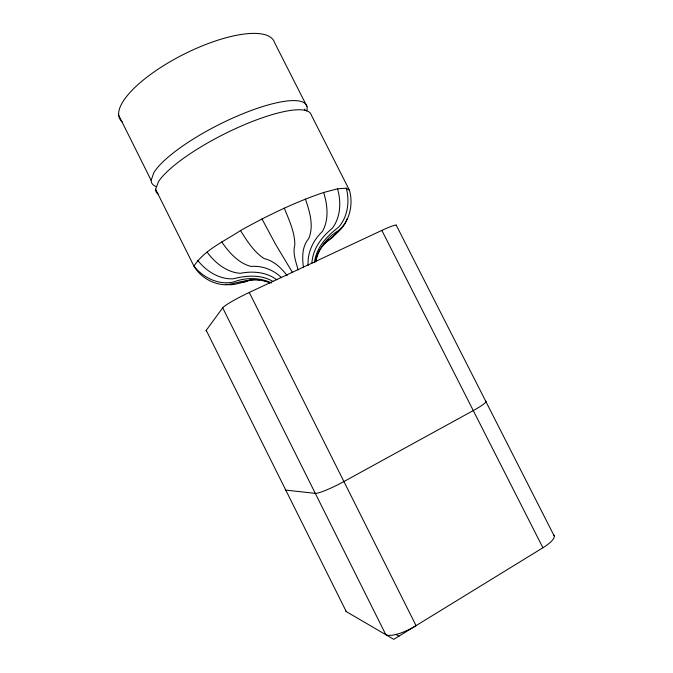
<?xml version="1.0" encoding="UTF-8"?>
<svg xmlns="http://www.w3.org/2000/svg" width="673" height="673" viewBox="0 0 673 673"><rect width="100%" height="100%" fill="white"/><g stroke="black" fill="none" stroke-linecap="round" stroke-linejoin="round"><path stroke-width="1.01" d="M308.099 265.549C307.309 252.459 313.155 240.261 322.451 231.419C329.139 219.575 327.549 204.979 323.663 192.486L337.56 188.819L346.284 188.188L349.539 190.442C353.325 204.508 349.926 221.156 338.334 230.662C326.935 237.502 318.27 248.833 315.713 261.999M304.718 110.246L304.861 109.026M311.893 263.362C312.625 248.917 321.601 237.106 332.311 228.273C340.731 217.118 341.27 201.85 337.56 188.819M314.409 262.731C316.209 247.504 326.91 235.954 338.62 227.18C347.874 216.689 349.825 201.395 346.284 188.188M315.915 260.384C318.396 240.354 341.581 236.316 347.175 218.624M156.22 186.589A86.581 22.074 -26.7 0 1 151.147 180.322L153.89 172.532A86.581 22.074 -26.7 0 1 243.634 113.426A86.581 22.074 -26.7 0 1 306.686 110.986M269.848 283.039C255.664 276.115 240.867 282.307 226.683 284.797C213.568 284.856 200.495 277.419 193.925 266.096L155.606 189.264L158.458 181.685A86.615 21.149 -26.7 0 1 241.321 126.036A86.615 21.149 -26.7 0 1 311.347 115.117L349.539 190.442M337.779 231.605L332.555 237.376L323.292 244.324M323.663 192.486C294.707 202.262 267.147 215.713 240.488 230.561C224.42 241.262 204.87 249.515 193.925 266.096C203.12 277.73 218.607 285.335 233.514 282.012C245.695 277.318 259.643 277.31 271.505 282.98M206.291 330.855A22.016 1.868 -26.3 0 1 206.224 330.342L222.696 307.83A25.473 2.515 -26.4 0 1 249.271 292.452L381.835 230.418A24.438 2.297 -27.2 0 1 396.447 225.657M326.927 240.959L327.987 239.596M553.492 534.614A24.775 6.949 -25 0 1 542.909 547.763L393.739 639.35L346.259 611.58L345.451 610.344M250.701 279.833L244.989 281.962L240.16 282.66M259.702 280.035C247.958 277.545 237.67 286.791 226.027 284.3M261.646 280.347L263.597 280.658M264.573 280.91L266.525 281.407M273.087 281.491C260.813 274.231 246.293 275.467 233.102 278.832C219.078 279.379 206.098 271.126 197.719 260.35M395.875 634.446L399.072 636.246M276.83 279.808C266.256 271.9 252.77 270.874 240.261 273.314C226.523 272.329 215.04 262.781 207.107 252.131M281.482 277.621C273.297 269.654 262.201 265.532 250.894 266.424C238.158 263.017 228.971 252.35 221.695 241.944M287.135 275.518C281.171 267.997 273.928 260.737 264.27 258.659C253.814 251.87 247.008 240.9 240.488 230.561M292.57 272.666L275.585 244.299L261.974 218.952M396.204 225.11L554.342 536.23M381.835 230.418L542.909 547.763M306.905 106.351L274.517 42.483A86.337 28.754 -26.7 0 0 180.482 55.977A86.337 28.754 -26.7 0 0 122.183 121.847M249.271 292.452L416.057 625.646A25.835 7.622 -27.8 0 1 397.911 633.974L392.712 635.194L388.599 635.447L385.848 634.732L222.696 307.83M118.658 115.184L151.147 180.322M206.224 330.342L346.259 611.58M284.292 208.134C288.978 219.878 294.791 231.941 294.824 244.821C292.503 253.225 295.952 261.856 298.139 269.923M305.449 199.073C309.63 211.499 314.14 225.918 308.688 238.629C301.883 246.545 302.152 257.751 303.447 267.492M485.612 401.066A24.623 2.928 -26 0 1 473.27 410.564L343.92 481.54A25.675 3.205 -27.1 0 1 315.292 493.368L285.773 490.095A22.159 2.372 -27.3 0 1 285.344 489.616M158.239 194.144A86.615 21.149 -26.7 0 1 155.606 189.264"/></g></svg>
